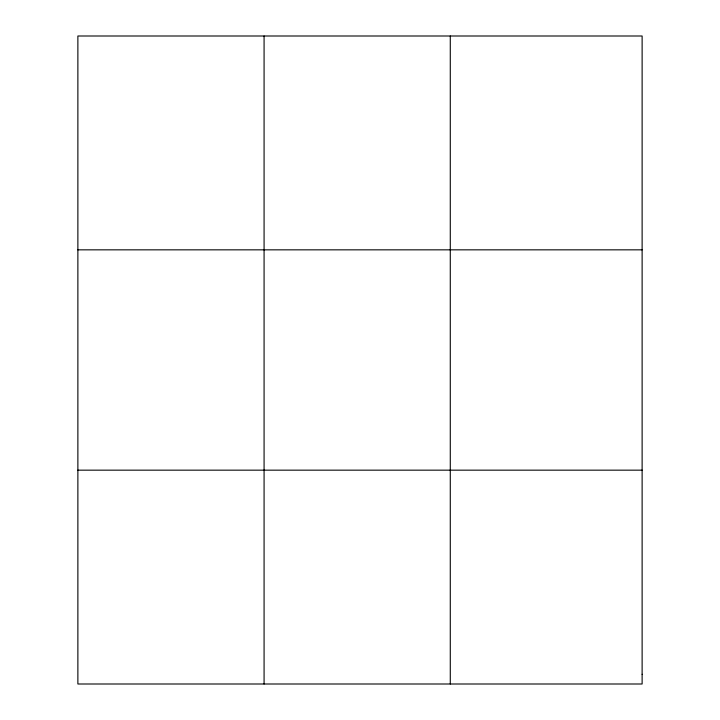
<?xml version="1.0" encoding="UTF-8"?>
<svg xmlns="http://www.w3.org/2000/svg" width="720" height="720" viewBox="0 0 720 720"><rect width="100%" height="100%" fill="white"/><g stroke="black" fill="none" stroke-linecap="round" stroke-linejoin="round"><path stroke-width="1.08" d="M264.078 36L264.078 684M450.279 36L450.279 684M77.877 249.84L642.123 249.84M77.877 470.16L642.123 470.16M642.123 674.28L642.123 684L77.877 684L77.877 36L642.123 36L642.123 674.28"/></g></svg>
